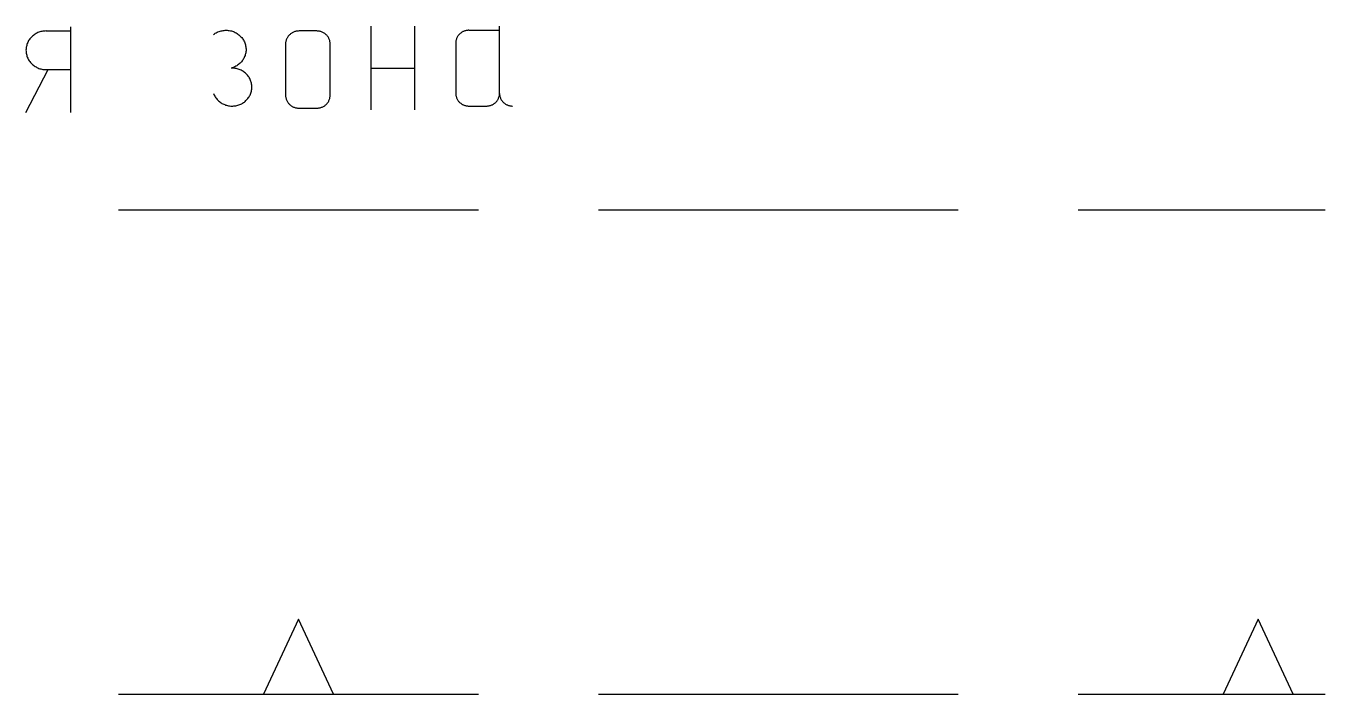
# Model space of a CAD drawing. Extents: x -2918 to -212, y 225 to 5715.
# Drawn here: x -276.13 to -260.65, y 944.57 to 952.53 of the extents above; entities that cross this region are included whole.
import ezdxf

# ---------------------------------------------------------------- set-up
doc = ezdxf.new("R2010")
doc.units = 0
doc.layers.get('0').update_dxf_attribs({"linetype": 'CONTINUOUS'})

# ---------------------------------------------------------------- blocks, each defined once
blk = doc.blocks.new('УСЛ__ОБОЗНАЧЕНИЯ_ГЕО_2')
at = {"color": 18, "linetype": 'CONTINUOUS'}
for p, q in [((203.508, -79.537), (203.508, -80.536)), ((204.028, -79.537), (204.028, -80.536)), ((205.043, -80.34), (205.043, -79.538)), ((199.639, -79.596), (199.931, -79.596)), ((199.932, -79.545), (199.932, -80.566)), ((202.866, -79.596), (202.654, -79.596)), ((204.678, -79.588), (205.043, -79.588)), ((202.495, -79.749), (202.495, -80.362)), ((203.025, -80.362), (203.025, -79.749)), ((204.522, -79.738), (204.522, -80.34)), ((199.401, -80.566), (199.667, -80.056)), ((199.638, -80.056), (199.934, -80.056)), ((203.508, -80.037), (204.028, -80.037)), ((202.654, -80.515), (202.866, -80.515)), ((204.678, -80.49), (204.887, -80.49)), ((200.504, -81.725), (204.791, -81.725)), ((206.22, -81.725), (210.508, -81.725)), ((211.937, -81.725), (214.877, -81.725)), ((202.648, -86.6), (202.231, -87.494)), ((203.064, -87.494), (202.648, -86.6)), ((214.08, -86.6), (213.664, -87.494)), ((214.497, -87.494), (214.08, -86.6)), ((200.504, -87.494), (204.791, -87.494)), ((202.231, -87.494), (203.064, -87.494)), ((206.22, -87.494), (210.508, -87.494)), ((211.937, -87.494), (214.877, -87.494)), ((213.664, -87.494), (214.497, -87.494))]:
    blk.add_line(p, q, dxfattribs=at)
at = {"color": 18, "linetype": 'CONTINUOUS', "flags": 128}
for points in [[(199.64, -79.596), (199.628, -79.597), (199.615, -79.598), (199.603, -79.599), (199.591, -79.601), (199.579, -79.604), (199.567, -79.608), (199.555, -79.612), (199.543, -79.616), (199.532, -79.621), (199.521, -79.627), (199.51, -79.634), (199.5, -79.64), (199.49, -79.648), (199.48, -79.656), (199.471, -79.664), (199.463, -79.672), (199.455, -79.682), (199.447, -79.691), (199.44, -79.701), (199.433, -79.711), (199.428, -79.722), (199.422, -79.733), (199.417, -79.744), (199.413, -79.755), (199.41, -79.767), (199.407, -79.779), (199.404, -79.79), (199.403, -79.802), (199.402, -79.814), (199.401, -79.826), (199.402, -79.838), (199.403, -79.85), (199.404, -79.862), (199.407, -79.874), (199.41, -79.886), (199.413, -79.897), (199.417, -79.909), (199.422, -79.92), (199.428, -79.93), (199.433, -79.941), (199.44, -79.951), (199.447, -79.961), (199.455, -79.971), (199.463, -79.98), (199.471, -79.989), (199.48, -79.997), (199.49, -80.005), (199.5, -80.012), (199.51, -80.019), (199.521, -80.025), (199.532, -80.031), (199.543, -80.036), (199.555, -80.041), (199.567, -80.045), (199.579, -80.048), (199.591, -80.051), (199.603, -80.053), (199.615, -80.055), (199.628, -80.056), (199.64, -80.056)], [(201.636, -79.638), (201.646, -79.631), (201.656, -79.624), (201.667, -79.618), (201.678, -79.612), (201.689, -79.607), (201.701, -79.603), (201.713, -79.599), (201.725, -79.595), (201.737, -79.593), (201.749, -79.591), (201.761, -79.589), (201.774, -79.588), (201.786, -79.588), (201.799, -79.588), (201.811, -79.589), (201.824, -79.591), (201.836, -79.593), (201.848, -79.596), (201.86, -79.6), (201.872, -79.604), (201.883, -79.608), (201.894, -79.614), (201.905, -79.619), (201.916, -79.626), (201.926, -79.633), (201.936, -79.64), (201.946, -79.648), (201.954, -79.656), (201.963, -79.665), (201.971, -79.674), (201.979, -79.684), (201.986, -79.694), (201.992, -79.704), (201.998, -79.715), (202.003, -79.726), (202.008, -79.737), (202.012, -79.748), (202.016, -79.76), (202.018, -79.771), (202.02, -79.783), (202.022, -79.795), (202.023, -79.807), (202.023, -79.819), (202.023, -79.831), (202.022, -79.843), (202.02, -79.855), (202.017, -79.867), (202.014, -79.878), (202.011, -79.89), (202.006, -79.901), (202.002, -79.912), (201.996, -79.923), (201.99, -79.933), (201.984, -79.944), (201.976, -79.953), (201.969, -79.963), (201.961, -79.972), (201.952, -79.981), (201.943, -79.989), (201.933, -79.996), (201.923, -80.004), (201.913, -80.01), (201.902, -80.017), (201.891, -80.022), (201.88, -80.027), (201.868, -80.032), (201.856, -80.036), (201.844, -80.039)], [(202.654, -79.596), (202.645, -79.597), (202.637, -79.597), (202.629, -79.598), (202.621, -79.6), (202.612, -79.602), (202.604, -79.604), (202.597, -79.607), (202.589, -79.61), (202.581, -79.613), (202.574, -79.617), (202.567, -79.621), (202.56, -79.626), (202.554, -79.63), (202.547, -79.636), (202.541, -79.641), (202.535, -79.647), (202.53, -79.653), (202.525, -79.659), (202.52, -79.666), (202.516, -79.673), (202.512, -79.68), (202.508, -79.687), (202.505, -79.695), (202.502, -79.702), (202.5, -79.71), (202.498, -79.718), (202.496, -79.726), (202.495, -79.734), (202.495, -79.741), (202.495, -79.749)], [(203.025, -79.749), (203.025, -79.741), (203.024, -79.734), (203.023, -79.726), (203.022, -79.718), (203.02, -79.71), (203.017, -79.702), (203.015, -79.695), (203.011, -79.687), (203.008, -79.68), (203.004, -79.673), (203, -79.666), (202.995, -79.659), (202.99, -79.653), (202.984, -79.647), (202.979, -79.641), (202.973, -79.636), (202.966, -79.63), (202.96, -79.626), (202.953, -79.621), (202.946, -79.617), (202.938, -79.613), (202.931, -79.61), (202.923, -79.607), (202.915, -79.604), (202.907, -79.602), (202.899, -79.6), (202.891, -79.598), (202.883, -79.597), (202.874, -79.597), (202.866, -79.596)], [(204.678, -79.588), (204.67, -79.588), (204.662, -79.589), (204.653, -79.59), (204.646, -79.591), (204.638, -79.593), (204.63, -79.595), (204.622, -79.598), (204.615, -79.601), (204.607, -79.604), (204.6, -79.608), (204.593, -79.612), (204.586, -79.617), (204.58, -79.622), (204.573, -79.627), (204.567, -79.632), (204.562, -79.638), (204.556, -79.644), (204.552, -79.65), (204.547, -79.657), (204.543, -79.663), (204.539, -79.67), (204.535, -79.677), (204.532, -79.685), (204.529, -79.692), (204.527, -79.7), (204.525, -79.707), (204.524, -79.715), (204.523, -79.723), (204.522, -79.73), (204.522, -79.738)], [(201.636, -80.34), (201.64, -80.351), (201.645, -80.362), (201.651, -80.372), (201.657, -80.382), (201.664, -80.392), (201.671, -80.402), (201.679, -80.411), (201.687, -80.42), (201.696, -80.429), (201.705, -80.437), (201.715, -80.444), (201.725, -80.451), (201.735, -80.458), (201.746, -80.463), (201.757, -80.469), (201.769, -80.473), (201.78, -80.478), (201.792, -80.481), (201.804, -80.484), (201.816, -80.487), (201.828, -80.488), (201.841, -80.49), (201.853, -80.49), (201.865, -80.49), (201.878, -80.489), (201.89, -80.488), (201.902, -80.486), (201.914, -80.483), (201.926, -80.48), (201.938, -80.477), (201.949, -80.472), (201.961, -80.467), (201.972, -80.462), (201.982, -80.456), (201.993, -80.449), (202.003, -80.442), (202.012, -80.434), (202.021, -80.426), (202.03, -80.418), (202.038, -80.409), (202.046, -80.399), (202.053, -80.39), (202.059, -80.38), (202.065, -80.369), (202.071, -80.359), (202.076, -80.348), (202.08, -80.336), (202.084, -80.325), (202.087, -80.314), (202.089, -80.302), (202.091, -80.29), (202.092, -80.278), (202.092, -80.266), (202.092, -80.254), (202.091, -80.243), (202.09, -80.231), (202.087, -80.219), (202.084, -80.207), (202.081, -80.196), (202.077, -80.185), (202.072, -80.174), (202.067, -80.163), (202.061, -80.152), (202.055, -80.142), (202.048, -80.133), (202.04, -80.123), (202.032, -80.114), (202.024, -80.105), (202.015, -80.097), (202.006, -80.089), (201.996, -80.082), (201.986, -80.075), (201.975, -80.069), (201.964, -80.063), (201.953, -80.058), (201.941, -80.054), (201.93, -80.049), (201.918, -80.046), (201.906, -80.044), (201.894, -80.041), (201.881, -80.04), (201.869, -80.039), (201.857, -80.039), (201.844, -80.039)], [(202.495, -80.362), (202.495, -80.37), (202.495, -80.378), (202.496, -80.386), (202.498, -80.394), (202.5, -80.402), (202.502, -80.409), (202.505, -80.417), (202.508, -80.424), (202.512, -80.431), (202.516, -80.438), (202.52, -80.445), (202.525, -80.452), (202.53, -80.458), (202.535, -80.464), (202.541, -80.47), (202.547, -80.476), (202.554, -80.481), (202.56, -80.486), (202.567, -80.49), (202.574, -80.494), (202.581, -80.498), (202.589, -80.502), (202.597, -80.505), (202.604, -80.507), (202.612, -80.51), (202.621, -80.512), (202.629, -80.513), (202.637, -80.514), (202.645, -80.515), (202.654, -80.515)], [(202.866, -80.515), (202.874, -80.515), (202.883, -80.514), (202.891, -80.513), (202.899, -80.512), (202.907, -80.51), (202.915, -80.507), (202.923, -80.505), (202.931, -80.502), (202.938, -80.498), (202.946, -80.494), (202.953, -80.49), (202.96, -80.486), (202.966, -80.481), (202.973, -80.476), (202.979, -80.47), (202.984, -80.464), (202.99, -80.458), (202.995, -80.452), (203, -80.445), (203.004, -80.438), (203.008, -80.431), (203.011, -80.424), (203.015, -80.417), (203.017, -80.409), (203.02, -80.402), (203.022, -80.394), (203.023, -80.386), (203.024, -80.378), (203.025, -80.37), (203.025, -80.362)], [(204.522, -80.34), (204.522, -80.347), (204.523, -80.355), (204.524, -80.363), (204.525, -80.371), (204.527, -80.378), (204.529, -80.386), (204.532, -80.393), (204.535, -80.401), (204.539, -80.408), (204.543, -80.415), (204.547, -80.421), (204.552, -80.428), (204.556, -80.434), (204.562, -80.44), (204.567, -80.446), (204.573, -80.451), (204.58, -80.456), (204.586, -80.461), (204.593, -80.466), (204.6, -80.47), (204.607, -80.474), (204.615, -80.477), (204.622, -80.48), (204.63, -80.483), (204.638, -80.485), (204.646, -80.487), (204.653, -80.488), (204.662, -80.489), (204.67, -80.49), (204.678, -80.49)], [(204.887, -80.49), (204.895, -80.49), (204.903, -80.489), (204.911, -80.488), (204.919, -80.487), (204.927, -80.485), (204.935, -80.483), (204.942, -80.48), (204.95, -80.477), (204.958, -80.474), (204.965, -80.47), (204.972, -80.466), (204.978, -80.461), (204.985, -80.456), (204.991, -80.451), (204.997, -80.446), (205.003, -80.44), (205.008, -80.434), (205.013, -80.428), (205.018, -80.421), (205.022, -80.415), (205.026, -80.408), (205.029, -80.401), (205.032, -80.393), (205.035, -80.386), (205.037, -80.378), (205.039, -80.371), (205.041, -80.363), (205.042, -80.355), (205.043, -80.347), (205.043, -80.34), (205.043, -80.347), (205.044, -80.355), (205.045, -80.363), (205.046, -80.371), (205.048, -80.378), (205.05, -80.386), (205.053, -80.393), (205.056, -80.401), (205.06, -80.408), (205.064, -80.415), (205.068, -80.421), (205.073, -80.428), (205.078, -80.434), (205.083, -80.44), (205.089, -80.446), (205.094, -80.451), (205.101, -80.456), (205.107, -80.461), (205.114, -80.466), (205.121, -80.47), (205.128, -80.474), (205.136, -80.477), (205.143, -80.48), (205.151, -80.483), (205.159, -80.485), (205.167, -80.487), (205.175, -80.488), (205.183, -80.489), (205.191, -80.49), (205.199, -80.49)]]:
    blk.add_lwpolyline(points, dxfattribs=at)

msp = doc.modelspace()

# ---------------------------------------------------------------- block references
msp.add_blockref('УСЛ__ОБОЗНАЧЕНИЯ_ГЕО_2', (-475.527, 1032.066))

doc.saveas('drawing.dxf')
